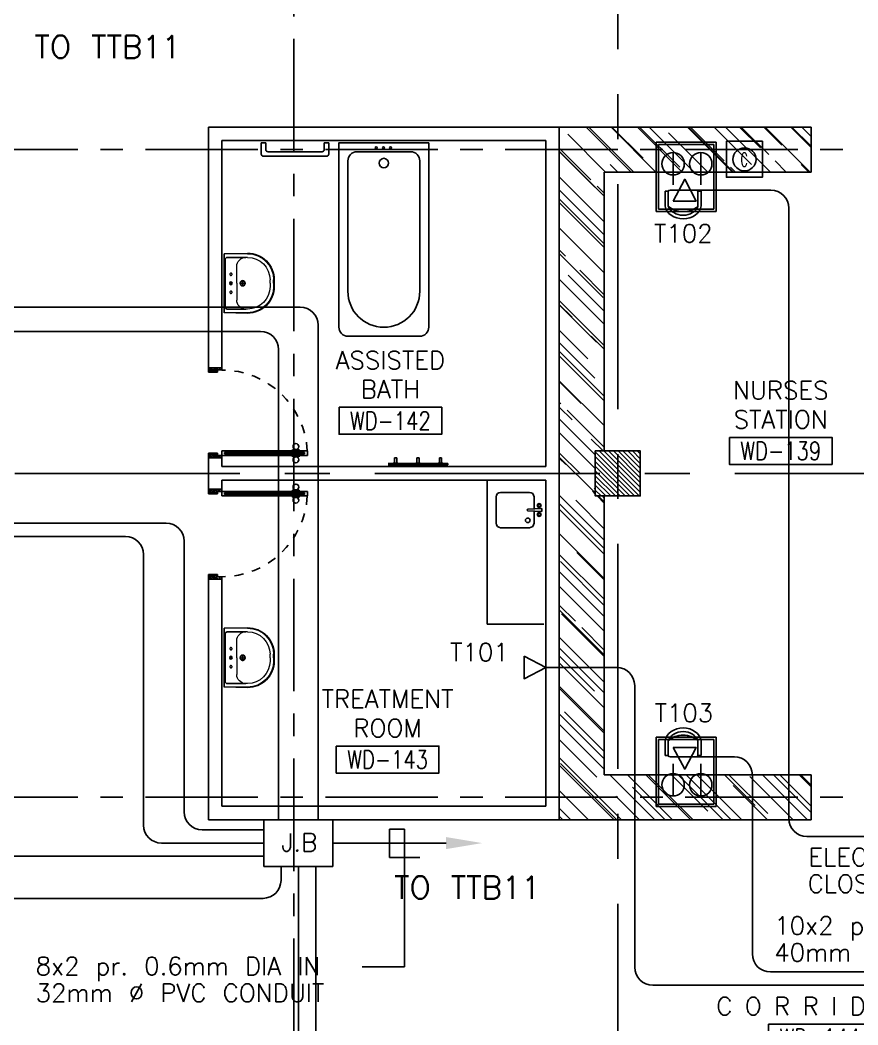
# Model space of a CAD drawing. Extents: x -0.3 to 92.6, y -1.1 to 78.4.
# Drawn here: x 57.48 to 66.79, y 44.04 to 55.21 of the extents above; entities that cross this region are included whole.
import ezdxf
from ezdxf.enums import TextEntityAlignment as Align

# ---------------------------------------------------------------- set-up
doc = ezdxf.new("R2010")
doc.units = 0
doc.header["$MEASUREMENT"] = 0
for name, pattern in [('CENTER', [2, 1.25, -0.25, 0.25, -0.25]), ('CENTERX2', [4, 2.5, -0.5, 0.5, -0.5]), ('DASHED', [0.75, 0.5, -0.25]), ('HIDDEN', [0.375, 0.25, -0.125])]:
    doc.linetypes.add(name, pattern=pattern)
doc.layers.get('0').update_dxf_attribs({"color": 11, "linetype": 'CONTINUOUS'})
for name, color, linetype in [('A-FUR-ACCES', 11, 'CONTINUOUS'), ('AXES', 11, 'CENTERX2'), ('AXES1', 11, 'CENTER'), ('COL', 11, 'CONTINUOUS'), ('COUNTER', 11, 'CONTINUOUS'), ('DOOR', 11, 'CONTINUOUS'), ('E-CO', 6, 'CONTINUOUS'), ('E-SOCKETS', 4, 'CONTINUOUS'), ('E-TEL', 4, 'CONTINUOUS'), ('E-TEXT', 2, 'CONTINUOUS'), ('E-WIRE', 4, 'CONTINUOUS'), ('FIX', 11, 'CONTINUOUS'), ('FMCHAIR', 11, 'CONTINUOUS'), ('HAT', 11, 'CONTINUOUS'), ('ME-FIX', 11, 'CONTINUOUS'), ('RM-BOX', 11, 'CONTINUOUS'), ('RM-NAME', 11, 'CONTINUOUS'), ('RM-NO', 11, 'CONTINUOUS'), ('WALL', 11, 'CONTINUOUS')]:
    doc.layers.add(name, color=color, linetype=linetype)
doc.styles.add('ROMANS', font='ROMANS.shx', dxfattribs={"width": 0.6})
doc.styles.get("Standard").update_dxf_attribs({"font": 'TXT.shx'})

# ---------------------------------------------------------------- blocks, each defined once
blk = doc.blocks.new('BTUB1')
at = {"layer": 'FIX'}
for points in [[(-500, -25), (-500, -2075, 0.414214), (-400, -2175), (400, -2175, 0.414214), (500, -2075), (500, -25)], [(-400, -1675, 1), (400, -1675), (400, -225, 0.414214), (300, -125), (-300, -125, 0.414214), (-400, -225)]]:
    blk.add_lwpolyline(points, format="xyb", close=True, dxfattribs=at)
for centre, radius in [((-75, -81), 11), ((5, -81), 11), ((85, -81), 11), ((0, -250), 52.2)]:
    blk.add_circle(centre, radius, dxfattribs=at)
blk = doc.blocks.new('LAV-003')
at = {"layer": 'FIX', "linetype": 'Continuous', "lineweight": 20}
for p, q in [((-328, -285), (-328, -25)), ((327, -285), (327, -25)), ((0, -165), (-188, -165)), ((0, -165), (187, -165)), ((-288, -285), (-288, -265)), ((287, -285), (287, -265)), ((0, -535), (-38, -535)), ((0, -535), (37, -535)), ((0, -575), (-38, -575)), ((0, -575), (37, -575))]:
    blk.add_line(p, q, dxfattribs=at)
at = {"layer": 'FIX', "linetype": 'ByBlock'}
blk.add_line((-328, -25), (327, -25), dxfattribs=at)
at = {"layer": 'FIX', "linetype": 'ByBlock', "ltscale": 0.3}
for p, q in [((-288, -265), (-288, -60)), ((0, -35), (-262, -35)), ((0, -35), (262, -35)), ((287, -265), (287, -60))]:
    blk.add_line(p, q, dxfattribs=at)
at = {"layer": 'FIX', "lineweight": 20}
for p, q in [((-16, -101), (15, -101)), ((0, -85), (0, -116))]:
    blk.add_line(p, q, dxfattribs=at)
at = {"layer": 'FIX', "linetype": 'DASHED', "lineweight": 20, "ltscale": 0.04}
for p, q in [((0, -194), (0, -266)), ((-36, -230), (37, -230))]:
    blk.add_line(p, q, dxfattribs=at)
at = {"layer": 'FIX', "linetype": 'Continuous', "lineweight": 20}
blk.add_lwpolyline([(295, -25), (0, -25), (-328, -25), (-335, -285, 0.414214), (-38, -582), (0, -582), (37, -582, 0.414214), (334, -285), (327, -25), (0, -25)], format="xyb", dxfattribs=at)
at = {"layer": 'FIX', "linetype": 'HIDDEN', "lineweight": 20, "ltscale": 0.05}
for centre in [(-100, -101), (100, -101)]:
    blk.add_circle(centre, 12.4, dxfattribs=at)
at = {"layer": 'FIX', "lineweight": 20}
for centre, radius in [((0, -101), 15.5), ((0, -230), 29.5), ((0, -230), 22.5)]:
    blk.add_circle(centre, radius, dxfattribs=at)
at = {"layer": 'FIX', "linetype": 'ByBlock', "ltscale": 0.3}
for centre, start, end in [((-262, -60), 90, 180), ((262, -60), 0, 90)]:
    blk.add_arc(centre, 25, start, end, dxfattribs=at)
at = {"layer": 'FIX', "linetype": 'Continuous', "lineweight": 20}
for centre, radius, start, end in [((-188, -265), 100, 90, 180), ((187, -265), 100, 0, 90), ((-38, -285), 290, 180, 270), ((-38, -285), 250, 180, 270), ((37, -285), 250, 270, 0), ((37, -285), 290, 270, 0)]:
    blk.add_arc(centre, radius, start, end, dxfattribs=at)
blk = doc.blocks.new('DOOR-10')
at = {"layer": 'DOOR', "color": 0, "linetype": 'ByBlock'}
for p, q in [((-76, 1018), (-83, 1018)), ((-83, 928), (-83, 1018)), ((-26, 1100), (-76, 1100)), ((-76, 1100), (-26, 1100)), ((-76, 1050), (-76, 1100)), ((-59, 1050), (-76, 1050)), ((-43, 1070), (-59, 1070)), ((-59, 1050), (-59, 1070)), ((-43, 1050), (-43, 1070)), ((-26, 1050), (-43, 1050)), ((-26, 1050), (-26, 1100)), ((-26, 1018), (-18, 1018)), ((-18, 928), (-18, 1018)), ((-83, 1005), (-92, 1005)), ((-92, 1005), (-92, 940)), ((-83, 940), (-92, 940)), ((-83, 1005), (-83, 940)), ((-76, 928), (-83, 928)), ((-26, 928), (-18, 928)), ((-18, 1005), (-9, 1005)), ((-18, 1005), (-18, 940)), ((-18, 940), (-9, 940)), ((-9, 1005), (-9, 940)), ((-1001, 0), (-1001, 150)), ((-1001, 150), (-976, 150)), ((-1001, 150), (-1001, 0)), ((-976, 150), (-976, 100)), ((-76, 200), (-59, 200)), ((-76, 150), (-76, 200)), ((-76, 150), (-26, 150)), ((-59, 200), (-59, 180)), ((-59, 180), (-43, 180)), ((-43, 200), (-26, 200)), ((-43, 180), (-43, 200)), ((-26, 200), (-26, 150)), ((-1, 150), (-26, 150)), ((-26, 150), (-26, 100)), ((-951, 0), (-1001, 0)), ((-976, 100), (-951, 100)), ((-951, 100), (-951, 0)), ((-51, 100), (-51, 0)), ((-26, 100), (-51, 100)), ((-51, 0), (-1, 0))]:
    blk.add_line(p, q, dxfattribs=at)
at = {"layer": 'DOOR', "linetype": 'ByBlock'}
for p, q in [((-76, 1050), (-76, 200)), ((-59, 200), (-59, 1050)), ((-43, 200), (-43, 1050)), ((-26, 200), (-26, 1050))]:
    blk.add_line(p, q, dxfattribs=at)
at = {"layer": 'DOOR', "color": 9, "linetype": 'ByBlock'}
for p, q in [((-951, 0), (-1001, 114)), ((-51, 0), (-1, 114)), ((-1, 0), (-1, 150)), ((-951, 0), (-1001, 40)), ((-951, 0), (-964, 100)), ((-51, 0), (-37, 100)), ((-51, 0), (-1, 40))]:
    blk.add_line(p, q, dxfattribs=at)
at = {"layer": 'DOOR', "color": 0, "linetype": 'ByBlock'}
for centre in [(-124, 973), (23, 973)]:
    blk.add_circle(centre, 32.4, dxfattribs=at)
at = {"layer": 'DOOR', "linetype": 'HIDDEN', "ltscale": 0.5}
blk.add_arc((-23, 149), 952, 93.1482, 179.9482, dxfattribs=at)
at = {"layer": 'DOOR', "color": 9, "linetype": 'ByBlock'}
for centre, radius, start, end in [((-951, 0), 154, 103.7142, 108.8947), ((-951, 0), 134, 100.72, 111.8402), ((-51, 0), 134, 68.1598, 79.28), ((-51, 0), 154, 71.1053, 76.2858), ((-951, 0), 94.4, 90, 121.9818), ((-951, 0), 74.4, 90, 132.2236), ((-951, 0), 54.4, 90, 156.7926), ((-951, 0), 34.4, 90, 180), ((-951, 0), 14.4, 90, 180), ((-51, 0), 94.4, 58.0182, 90), ((-51, 0), 74.4, 47.7764, 90), ((-51, 0), 54.4, 23.2074, 90), ((-51, 0), 34.4, 0, 90), ((-51, 0), 14.4, 0, 90), ((-51, 0), 114, 64.0838, 77.3774)]:
    blk.add_arc(centre, radius, start, end, dxfattribs=at)
blk = doc.blocks.new('*X100')
at = {"color": 0}
for p, q in [((238729, 162732), (239186, 163190)), ((238729, 162785), (239133, 163190)), ((238729, 162838), (239080, 163190)), ((238729, 162891), (239027, 163190)), ((238729, 162944), (238974, 163190)), ((238729, 162997), (238921, 163190)), ((238729, 163050), (238868, 163190)), ((238729, 163103), (238815, 163190)), ((238729, 163157), (238762, 163190)), ((238739, 162690), (239229, 163179)), ((238792, 162690), (239229, 163126)), ((238845, 162690), (239229, 163073)), ((238898, 162690), (239229, 163020)), ((238951, 162690), (239229, 162967)), ((239004, 162690), (239229, 162914)), ((239057, 162690), (239229, 162861)), ((239110, 162690), (239229, 162808)), ((239163, 162690), (239229, 162755)), ((239216, 162690), (239229, 162702))]:
    blk.add_line(p, q, dxfattribs=at)
blk = doc.blocks.new('COL50')
at = {"layer": 'COL'}
blk.add_lwpolyline([(-250, 250), (-250, -250), (250, -250), (250, 250)], close=True, dxfattribs=at)
blk = doc.blocks.new('RM1')
at = {"layer": 'RM-BOX'}
blk.add_lwpolyline([(570, -200), (-570, -200), (-570, -500), (570, -500)], close=True, dxfattribs=at)
at = {"layer": 'RM-NAME', "style": 'ROMANS'}
for tag, p in [('ROOMNAME1', (0, 324)), ('ROOMNAME2', (0, 0))]:
    blk.add_attdef(tag, text='', height=200, dxfattribs=at).set_placement(p, align=Align.MIDDLE)
at = {"layer": 'RM-NO', "style": 'ROMANS', "width": 0.8}
blk.add_attdef('ROOMNO', text='', height=200, dxfattribs=at).set_placement((0, -350), align=Align.MIDDLE)
blk = doc.blocks.new('CHR3')
for p, q in [((-0.039, 0.5), (-0.558, 0.5)), ((-0.05, 0.412), (-0.558, 0.412)), ((-0.039, 0.5), (-0.039, 0.412)), ((0, 0.362), (0, -0.362)), ((-0.05, -0.412), (-0.558, -0.412)), ((-0.039, -0.5), (-0.553, -0.5)), ((-0.039, -0.411), (-0.039, -0.5))]:
    blk.add_line(p, q)
for centre, radius, start, end in [((-0.497, 0), 0.503, 97.0495, 263.5769), ((-0.446, 0), 0.427, 105.249, 254.751), ((-0.212, 0), 0.538, 130.0756, 229.9244), ((-0.05, 0.362), 0.05, 0, 90), ((-0.05, -0.362), 0.05, 270, 0)]:
    blk.add_arc(centre, radius, start, end)

msp = doc.modelspace()

# ---------------------------------------------------------------- hatches: boundary and pattern name
at = {"layer": 'COUNTER', "linetype": 'ByBlock'}
h = msp.add_hatch(dxfattribs=at)
h.set_pattern_fill('AR-RROOF', color=11, scale=0.3, angle=45, style=0)
h.set_pattern_definition([(135, (329.66866, -112.74973), (-0.25455844, 0.6788225), [4.5, -0.6, 1.5, -0.3]), (135, (329.4926, -112.36153), (0.49426764, 0.07000357), [0.9, -0.099, 1.8, -0.225]), (135, (329.7429, -112.46336), (-0.96095812, 1.24521504), [2.4, -0.42, 1.2, -0.3])])
h.paths.add_polyline_path([(63.9717, 53.52), (63.9717, 50.42), (63.8717, 50.42), (63.8717, 49.92), (63.9717, 49.92), (63.9717, 46.82), (66.2717, 46.82), (66.2717, 46.32), (63.4717, 46.32), (63.4717, 54.02), (66.2717, 54.02), (66.2717, 53.52)])

# ---------------------------------------------------------------- linework, layer by layer
at = {"layer": 'A-FUR-ACCES'}
for p, q in [((60.1597, 53.745), (60.1597, 53.845)), ((60.1597, 53.845), (60.2097, 53.845)), ((60.2097, 53.845), (60.2097, 53.77)), ((60.8597, 53.845), (60.8597, 53.77)), ((60.9097, 53.845), (60.8597, 53.845)), ((60.9097, 53.745), (60.9097, 53.845)), ((60.1597, 53.72), (60.1597, 53.745)), ((60.2347, 53.745), (60.8347, 53.745)), ((60.9097, 53.745), (60.9097, 53.72)), ((60.9097, 53.72), (60.9097, 53.745)), ((60.8847, 53.695), (60.1847, 53.695)), ((61.5715, 50.2793), (62.2319, 50.2793)), ((61.5715, 50.2666), (62.2319, 50.2666)), ((61.6267, 50.2793), (61.6267, 50.2843)), ((61.6267, 50.2843), (61.6767, 50.2843)), ((61.639, 50.2843), (61.639, 50.3428)), ((61.639, 50.3428), (61.6644, 50.3428)), ((61.6644, 50.2843), (61.6644, 50.3428)), ((61.6767, 50.2793), (61.6767, 50.2843)), ((61.8767, 50.2793), (61.8767, 50.2843)), ((61.8767, 50.2843), (61.9267, 50.2843)), ((61.889, 50.3428), (61.9144, 50.3428)), ((61.889, 50.2843), (61.889, 50.3428)), ((61.9144, 50.2843), (61.9144, 50.3428)), ((61.9267, 50.2793), (61.9267, 50.2843)), ((62.1267, 50.2843), (62.1767, 50.2843)), ((62.1267, 50.2793), (62.1267, 50.2843)), ((62.139, 50.3428), (62.1644, 50.3428)), ((62.139, 50.2843), (62.139, 50.3428)), ((62.1644, 50.2843), (62.1644, 50.3428)), ((62.1767, 50.2793), (62.1767, 50.2843)), ((62.2319, 50.2666), (62.2319, 50.2793))]:
    msp.add_line(p, q, dxfattribs=at)
for centre, start, end in [((60.2347, 53.77), 180, 270), ((60.8347, 53.77), 270, 0), ((60.1847, 53.72), 180, 270), ((60.8847, 53.72), 270, 0)]:
    msp.add_arc(centre, 0.025, start, end, dxfattribs=at)
at = {"layer": 'AXES'}
for p, q in [((64.1217, -1.1143), (64.1217, 77.6984)), ((91.9217, 50.17), (23.8817, 50.17))]:
    msp.add_line(p, q, dxfattribs=at)
at = {"layer": 'AXES1'}
for p, q in [((60.5217, 5.75), (60.5217, 64.57)), ((82.1217, 53.77), (23.8817, 53.77)), ((82.1217, 46.57), (23.8817, 46.57))]:
    msp.add_line(p, q, dxfattribs=at)
at = {"layer": 'COUNTER'}
for p, q in [((66.2717, 54.02), (63.4717, 54.02)), ((63.4717, 54.02), (63.4717, 46.32)), ((66.2717, 53.52), (66.2717, 54.02)), ((66.2717, 53.52), (66.2717, 54.02)), ((66.2717, 53.52), (63.9717, 53.52)), ((66.2717, 53.52), (63.9717, 53.52)), ((63.9717, 53.52), (63.9717, 50.42)), ((63.9717, 49.92), (63.9717, 46.82)), ((63.9717, 49.92), (63.9717, 46.82)), ((66.2717, 46.82), (63.9717, 46.82)), ((66.2717, 46.82), (66.2717, 46.32)), ((66.2717, 46.32), (63.4717, 46.32))]:
    msp.add_line(p, q, dxfattribs=at)
at = {"layer": 'COUNTER', "linetype": 'ByBlock'}
for p, q in [((66.2717, 54.02), (63.4717, 54.02)), ((66.2717, 54.02), (63.4717, 54.02)), ((63.4717, 54.02), (63.4717, 46.32)), ((63.4717, 54.02), (63.4717, 46.32)), ((66.2717, 53.52), (66.2717, 54.02)), ((66.2717, 53.52), (66.2717, 54.02)), ((63.9717, 53.52), (66.2717, 53.52)), ((63.9717, 53.52), (66.2717, 53.52)), ((63.9717, 50.42), (63.9717, 53.52)), ((63.9717, 50.42), (63.9717, 53.52)), ((63.8717, 50.42), (63.8717, 49.92)), ((63.8717, 50.42), (63.8717, 49.92)), ((63.9717, 50.42), (63.8717, 50.42)), ((63.9717, 50.42), (63.8717, 50.42)), ((63.8717, 49.92), (63.9717, 49.92)), ((63.8717, 49.92), (63.9717, 49.92)), ((63.9717, 46.82), (63.9717, 49.92)), ((66.2717, 46.82), (63.9717, 46.82)), ((66.2717, 46.82), (63.9717, 46.82)), ((66.2717, 46.32), (66.2717, 46.82)), ((66.2717, 46.32), (66.2717, 46.82)), ((63.4717, 46.32), (66.2717, 46.32)), ((63.4717, 46.32), (66.2717, 46.32))]:
    msp.add_line(p, q, dxfattribs=at)
at = {"layer": 'E-CO', "color": 4}
msp.add_lwpolyline([(65.7302, 53.8615), (65.3302, 53.8615), (65.3302, 53.4615), (65.7302, 53.4615)], close=True, dxfattribs=at)
at = {"layer": 'E-SOCKETS'}
for p, q in [((64.5478, 53.8523), (64.5478, 53.0826)), ((65.2151, 53.8523), (64.5478, 53.8523)), ((65.2151, 53.0826), (65.2151, 53.8523)), ((64.7363, 53.737), (64.7363, 53.3787)), ((65.044, 53.737), (65.044, 53.3787)), ((64.5478, 53.0826), (65.2151, 53.0826)), ((64.5478, 47.2391), (65.2151, 47.2391)), ((64.5478, 46.4694), (64.5478, 47.2391)), ((65.2151, 47.2391), (65.2151, 46.4694)), ((64.7363, 46.5847), (64.7363, 46.943)), ((65.044, 46.5847), (65.044, 46.943)), ((65.2151, 46.4694), (64.5478, 46.4694))]:
    msp.add_line(p, q, dxfattribs=at)
at = {"layer": 'E-SOCKETS', "color": 8}
for p, q in [((64.5728, 53.8273), (64.5728, 53.1076)), ((65.1901, 53.8273), (64.5728, 53.8273)), ((65.1901, 53.1076), (65.1901, 53.8273)), ((64.5728, 53.1076), (65.1901, 53.1076)), ((64.5728, 47.2141), (65.1901, 47.2141)), ((64.5728, 46.4944), (64.5728, 47.2141)), ((65.1901, 47.2141), (65.1901, 46.4944)), ((65.1901, 46.4944), (64.5728, 46.4944))]:
    msp.add_line(p, q, dxfattribs=at)
at = {"layer": 'E-SOCKETS'}
for points in [[(64.7393, 53.1966), (64.9918, 53.1966), (64.8655, 53.4388), (64.8655, 53.4388)], [(64.7393, 47.1251), (64.9918, 47.1251), (64.8655, 46.8829), (64.8655, 46.8829)]]:
    msp.add_lwpolyline(points, close=True, dxfattribs=at)
for centre in [(64.7363, 53.612), (65.044, 53.612), (64.7363, 46.7097), (65.044, 46.7097)]:
    msp.add_circle(centre, 0.125, dxfattribs=at)
at = {"layer": 'E-TEL', "color": 4}
for p, q in [((60.9555, 46.32), (60.1894, 46.32)), ((60.1894, 46.32), (60.1894, 45.8021)), ((60.9555, 46.32), (60.9555, 45.8021)), ((60.9555, 45.8021), (60.1894, 45.8021))]:
    msp.add_line(p, q, dxfattribs=at)
msp.add_lwpolyline([(63.0804, 48.1401), (63.0804, 47.8875), (63.3226, 48.0138), (63.3226, 48.0138)], close=True, dxfattribs=at)
at = {"layer": 'E-TEXT', "color": 11}
msp.add_line((61.2818, 44.6873), (61.7501, 44.6873), dxfattribs=at)
msp.add_lwpolyline([(61.7501, 44.6873), (61.7501, 46.2152), (61.5861, 46.2152), (61.5861, 45.9022), (61.9216, 45.9022)], dxfattribs=at)
at = {"layer": 'E-WIRE', "linetype": 'Continuous'}
for p, q in [((64.9287, 53.3177), (65.8236, 53.3177)), ((66.0236, 53.1177), (66.0236, 46.3351)), ((63.3217, 48.0133), (64.1098, 48.0133)), ((64.9372, 47.0203), (65.4176, 47.0203)), ((65.6176, 46.8203), (65.6176, 44.8282)), ((70.8886, 46.1351), (66.2236, 46.1351))]:
    msp.add_line(p, q, dxfattribs=at)
at = {"layer": 'E-WIRE', "color": 4, "linetype": 'ByBlock'}
for p, q in [((60.5927, 52.0174), (53.6236, 52.0174)), ((60.1522, 51.7478), (51.2236, 51.7478)), ((60.7927, 46.32), (60.7927, 51.8174)), ((60.3522, 46.32), (60.3522, 51.5478))]:
    msp.add_line(p, q, dxfattribs=at)
at = {"layer": 'E-WIRE', "color": 4}
for p, q in [((53.6236, 49.6161), (59.1029, 49.6161)), ((51.2236, 49.4688), (58.6501, 49.4688)), ((59.3029, 46.4083), (59.3029, 49.4161)), ((58.8501, 46.2611), (58.8501, 49.2688)), ((64.3098, 47.8133), (64.3098, 44.681)), ((60.1894, 46.2083), (59.5029, 46.2083)), ((60.1894, 46.0611), (59.0501, 46.0611)), ((62.2142, 46.0611), (60.9555, 46.0611)), ((60.1894, 45.9138), (53.6236, 45.9138)), ((60.3791, 45.8021), (60.3791, 45.6467)), ((60.5725, 45.8021), (60.5725, 38.8478)), ((60.7658, 45.8021), (60.7658, 40.984)), ((60.1791, 45.4467), (51.2236, 45.4467)), ((65.8176, 44.6282), (70.7922, 44.6282)), ((64.5098, 44.481), (70.9619, 44.481))]:
    msp.add_line(p, q, dxfattribs=at)
at = {"layer": 'E-WIRE'}
msp.add_circle((65.5302, 53.6601), 0.128, dxfattribs=at)
at = {"layer": 'E-WIRE', "linetype": 'Continuous'}
for centre, start, end in [((65.8236, 53.1177), 0, 90), ((64.1098, 47.8133), 0, 90), ((65.4176, 46.8203), 0, 90), ((66.2236, 46.3351), 180, 270), ((65.8176, 44.8282), 180, 270)]:
    msp.add_arc(centre, 0.2, start, end, dxfattribs=at)
at = {"layer": 'E-WIRE', "color": 4, "linetype": 'ByBlock'}
for centre in [(60.5927, 51.8174), (60.1522, 51.5478)]:
    msp.add_arc(centre, 0.2, 0, 90, dxfattribs=at)
at = {"layer": 'E-WIRE', "color": 4}
for centre, start, end in [((59.1029, 49.4161), 0, 90), ((58.6501, 49.2688), 0, 90), ((59.5029, 46.4083), 180, 270), ((59.0501, 46.2611), 180, 270), ((60.1791, 45.6467), 270, 0), ((64.5098, 44.681), 180, 270)]:
    msp.add_arc(centre, 0.2, start, end, dxfattribs=at)
msp.add_solid([(62.2142, 45.9944), (62.2142, 46.1277), (62.6142, 46.0611)], dxfattribs=at)
at = {"layer": 'ME-FIX'}
for p, q in [((62.6717, 50.093), (62.6717, 48.4928)), ((63.141, 49.9596), (62.8199, 49.9596)), ((62.77, 49.9097), (62.77, 49.6168)), ((63.1908, 49.7732), (63.1908, 49.9097)), ((63.279, 49.7793), (63.1238, 49.7732)), ((63.279, 49.7472), (63.1238, 49.7533)), ((63.1908, 49.6168), (63.1908, 49.7533)), ((63.279, 49.7472), (63.279, 49.7793)), ((62.8199, 49.5669), (63.141, 49.5669)), ((62.6717, 48.4928), (63.2982, 48.4928))]:
    msp.add_line(p, q, dxfattribs=at)
for centre, radius in [((63.2479, 49.813), 0.0217), ((63.2479, 49.813), 0.014), ((63.2479, 49.7135), 0.0217), ((63.2479, 49.7135), 0.014), ((63.1214, 49.6488), 0.0255)]:
    msp.add_circle(centre, radius, dxfattribs=at)
for centre, radius, start, end in [((62.8199, 49.9097), 0.0499, 90, 180), ((63.141, 49.9097), 0.0499, 0, 90), ((63.1238, 49.7633), 0.00997, 90, 270), ((62.8199, 49.6168), 0.0499, 180, 270), ((63.141, 49.6168), 0.0499, 270, 0)]:
    msp.add_arc(centre, radius, start, end, dxfattribs=at)
at = {"layer": 'WALL'}
for p, q in [((63.4717, 54.02), (59.5717, 54.02)), ((59.5717, 51.345), (59.5717, 54.02)), ((63.4717, 54.02), (63.4717, 46.32)), ((63.3217, 53.87), (59.7217, 53.87)), ((59.7217, 51.345), (59.7217, 53.87)), ((63.3217, 53.87), (63.3217, 50.245)), ((59.7217, 51.345), (59.5717, 51.345)), ((59.7217, 50.345), (59.5717, 50.345)), ((59.5717, 49.995), (59.5717, 50.345)), ((59.7217, 50.245), (59.7217, 50.345)), ((63.3217, 50.245), (59.7217, 50.245)), ((59.7217, 49.995), (59.7217, 50.095)), ((63.3217, 50.095), (59.7217, 50.095)), ((63.3217, 50.095), (63.3217, 46.47)), ((59.7217, 49.995), (59.5717, 49.995)), ((59.7217, 48.995), (59.5717, 48.995)), ((59.5717, 46.32), (59.5717, 48.995)), ((59.7217, 46.47), (59.7217, 48.995)), ((63.3217, 46.47), (59.7217, 46.47)), ((63.4717, 46.32), (59.5717, 46.32))]:
    msp.add_line(p, q, dxfattribs=at)
at = {"layer": 'WALL', "linetype": 'ByBlock', "ltscale": 0.3}
msp.add_lwpolyline([(63.8717, 50.42), (64.3717, 50.42), (64.3717, 49.92), (63.8717, 49.92)], close=True, dxfattribs=at)

# ---------------------------------------------------------------- block references
at = {"layer": 'COL', "xscale": 0.001, "yscale": 0.001, "zscale": 0.001}
msp.add_blockref('COL50', (64.1217, 50.17), dxfattribs=at)
at = {"layer": 'DOOR', "color": 0, "linetype": 'ByBlock', "ltscale": 0.3, "yscale": 0.001, "zscale": 0.001, "rotation": 270}
for p, xscale in [((59.5717, 50.3443), 0.001), ((59.5717, 49.9957), -0.001)]:
    msp.add_blockref('DOOR-10', p, dxfattribs=dict(at, xscale=xscale))
at = {"layer": 'FIX', "xscale": -0.001000000003841706, "yscale": 0.000999999996565748, "zscale": 0.001}
msp.add_blockref('BTUB1', (61.5217, 53.87), dxfattribs=at)
at = {"layer": 'FIX', "xscale": -0.000999999996565748, "yscale": 0.000999999996565748, "zscale": 0.001, "rotation": 90}
for p in [(59.7217, 52.2833), (59.7217, 48.1216)]:
    msp.add_blockref('LAV-003', p, dxfattribs=at)
at = {"layer": 'FMCHAIR', "yscale": 0.4, "zscale": 0.36, "rotation": 90}
for p, xscale in [((64.8482, 53.3197), 0.32), ((64.8482, 47.0203), -0.32)]:
    msp.add_blockref('CHR3', p, dxfattribs=dict(at, xscale=xscale))
at = {"layer": 'HAT', "xscale": -0.001, "yscale": 0.001, "zscale": 0.001}
msp.add_blockref('*X100', (303.1002, -112.7697), dxfattribs=at)
at = {"layer": 'RM-NAME'}
ref = msp.add_blockref('RM1', (61.5947, 51.105), dxfattribs=dict(at, xscale=-0.001, yscale=0.001, zscale=0.001))
ref.add_attrib('ROOMNO', 'WD-142', dxfattribs={"layer": 'RM-NO', "height": 0.2, "style": 'ROMANS', "width": 0.8}).set_placement((61.5947, 50.755), align=Align.MIDDLE)
ref.add_attrib('ROOMNAME2', 'BATH', dxfattribs={"height": 0.2, "style": 'ROMANS'}).set_placement((61.5947, 51.105), align=Align.MIDDLE)
ref.add_attrib('ROOMNAME1', 'ASSISTED', dxfattribs={"height": 0.2, "style": 'ROMANS'}).set_placement((61.5947, 51.4288), align=Align.MIDDLE)
ref = msp.add_blockref('RM1', (65.9335, 50.7704), dxfattribs=dict(at, xscale=-0.001, yscale=0.001, zscale=0.001))
ref.add_attrib('ROOMNO', 'WD-139', dxfattribs={"layer": 'RM-NO', "height": 0.2, "style": 'ROMANS', "width": 0.8}).set_placement((65.9335, 50.4204), align=Align.MIDDLE)
ref.add_attrib('ROOMNAME2', 'STATION', dxfattribs={"height": 0.2, "style": 'ROMANS'}).set_placement((65.9335, 50.7704), align=Align.MIDDLE)
ref.add_attrib('ROOMNAME1', 'NURSES', dxfattribs={"height": 0.2, "style": 'ROMANS'}).set_placement((65.9335, 51.0942), align=Align.MIDDLE)
ref = msp.add_blockref('RM1', (61.5635, 47.339), dxfattribs=dict(at, xscale=-0.001, yscale=0.001, zscale=0.001))
ref.add_attrib('ROOMNO', 'WD-143', dxfattribs={"layer": 'RM-NO', "height": 0.2, "style": 'ROMANS', "width": 0.8}).set_placement((61.5635, 46.989), align=Align.MIDDLE)
ref.add_attrib('ROOMNAME2', 'ROOM', dxfattribs={"height": 0.2, "style": 'ROMANS'}).set_placement((61.5635, 47.339), align=Align.MIDDLE)
ref.add_attrib('ROOMNAME1', 'TREATMENT', dxfattribs={"height": 0.2, "style": 'ROMANS'}).set_placement((61.5635, 47.6628), align=Align.MIDDLE)
at = {"layer": 'RM-NAME', "xscale": 0.001, "yscale": 0.001, "zscale": 0.001}
msp.add_blockref('RM1', (66.3689, 44.248), dxfattribs=at).add_auto_attribs({'ROOMNO': 'WD-144', 'ROOMNAME2': 'C O R R I D O R'})

# ---------------------------------------------------------------- texts
at = {"layer": 'E-CO', "color": 2, "style": 'ROMANS', "width": 0.6}
msp.add_text('C', height=0.1536, dxfattribs=at).set_placement((65.485, 53.5808))
at = {"layer": 'E-TEXT', "color": 4}
for s, height, p in [('TO TTB11', 0.25, (57.639, 54.7867, -2.4)), ('TO TTB11', 0.25, (61.6365, 45.4428, -2.4)), ('10x2 pr. 0.6mm DIA IN', 0.2, (65.8611, 45.0437, -2.4)), ('40mm %%C PVC CONDUIT', 0.2, (65.8611, 44.7456, -2.4)), ('8x2 pr. 0.6mm DIA IN', 0.2, (57.6521, 44.5942, -2.4)), ('32mm %%C PVC CONDUIT', 0.2, (57.6521, 44.2961, -2.4))]:
    msp.add_text(s, height=height, dxfattribs=at).set_placement(p)
for s, p in [('T102', (64.8504, 52.8371)), ('T101', (62.5846, 48.1829)), ('T103', (64.8566, 47.5073)), ('J.B', (60.5817, 46.0681))]:
    msp.add_text(s, height=0.2, dxfattribs=at).set_placement(p, align=Align.MIDDLE)
at = {"layer": 'E-TEXT', "color": 4, "style": 'ROMANS'}
for s, p in [('ELECTRICAL', (66.2421, 45.8054)), ('CLOSET', (66.2328, 45.5098))]:
    msp.add_text(s, height=0.2, dxfattribs=at).set_placement(p)

doc.saveas('drawing.dxf')
